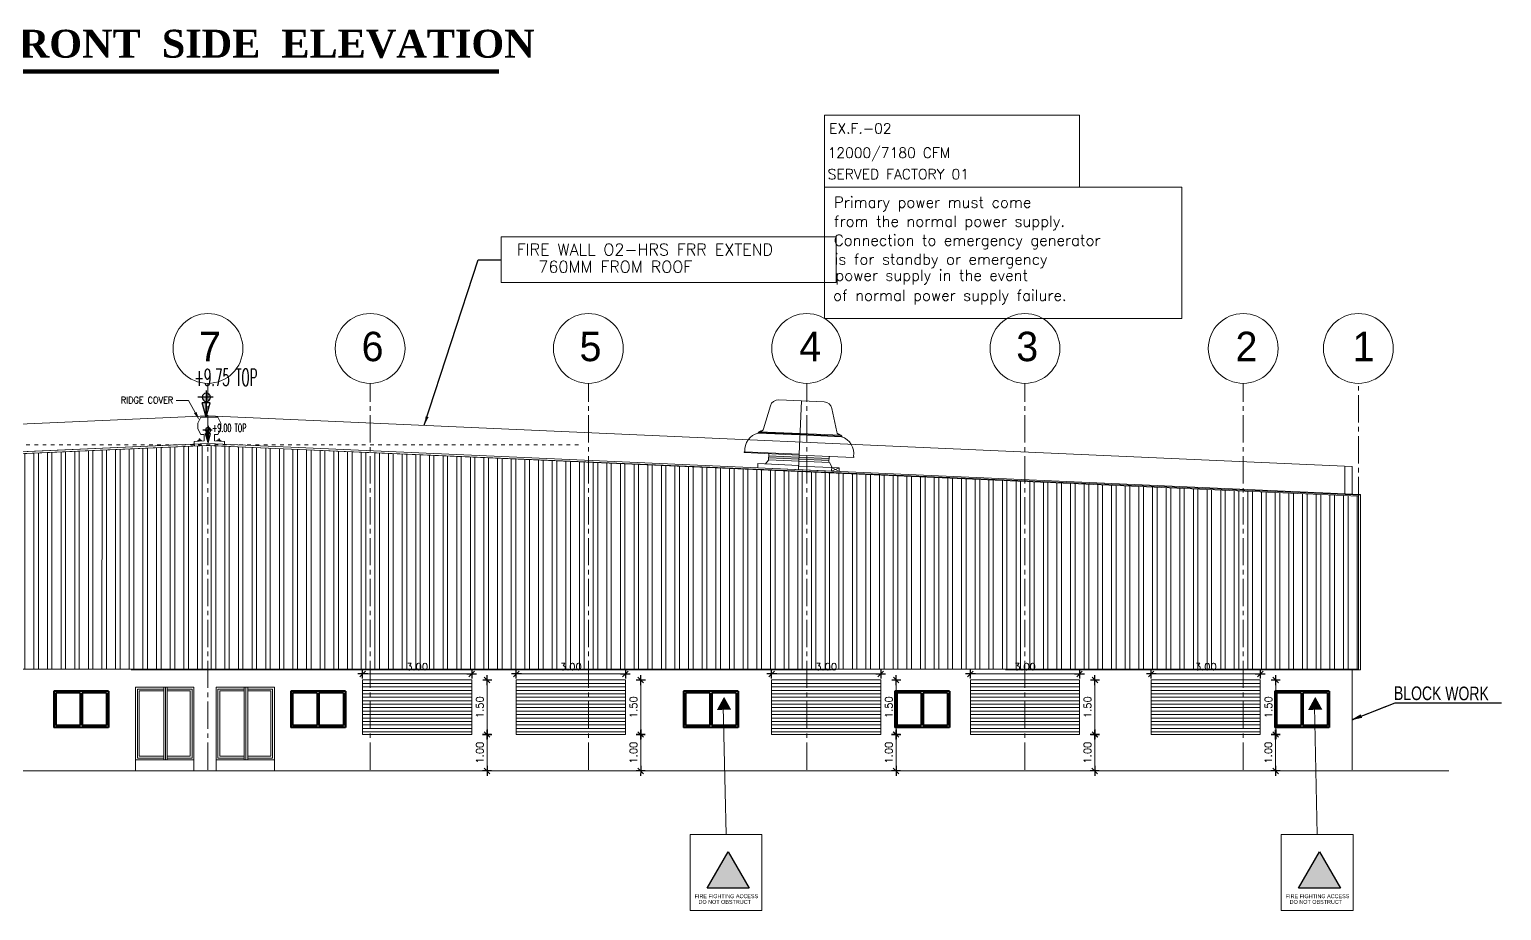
# Model space of a CAD drawing. Header units: inches. Extents: x -68096 to 69834, y -16833 to 17650.
# Drawn here: x 839.97 to 880.43, y -123.83 to -99.59 of the extents above; entities that cross this region are included whole.
import ezdxf

# ---------------------------------------------------------------- set-up
doc = ezdxf.new("R2010")
doc.units = ezdxf.units.IN
doc.header["$MEASUREMENT"] = 0
for name, pattern in [('ACAD_ISO03W100', [30, 12, -18]), ('CENTER2', [1.125, 0.75, -0.125, 0.125, -0.125]), ('DASHED2', [0.375, 0.25, -0.125]), ('DOT2', [0.125, 0, -0.125])]:
    doc.linetypes.add(name, pattern=pattern)
for name, color, linetype in [('-FR-TEXT', 1, 'Continuous'), ('10', 7, 'Continuous'), ('11-FRESH-AIR-TEXT', 4, 'Continuous'), ('4-TEXT-HVAC', 4, 'Continuous'), ('A-TEXT', 3, 'Continuous'), ('AXES', 251, 'CENTER2'), ('DIM', 31, 'Continuous'), ('DIM18', 40, 'Continuous'), ('ELEV', 37, 'Continuous'), ('ELEV-2', 136, 'Continuous'), ('Hatch', 8, 'Continuous'), ('M-DETL-GRPH', 4, 'Continuous'), ('SECLEVEL', 1, 'Continuous'), ('STEEL-COL', 3, 'Continuous'), ('TEXT', 23, 'Continuous')]:
    doc.layers.add(name, color=color, linetype=linetype)
for name, color, linetype, lineweight in [('A-EXISTING-HATCH-10', 8, 'Continuous', 20), ('A-WALLCMU-50', 7, 'Continuous', 50), ('PEN30', 35, 'Continuous', 13), ('WALL', 41, 'Continuous', 40)]:
    doc.layers.add(name, color=color, linetype=linetype, lineweight=lineweight)
doc.styles.add('Browallia', font='')
doc.styles.add('POLE', font='timesbd.ttf', dxfattribs={"height": 0.225})
doc.styles.add('ROMANC', font='romanc', dxfattribs={"height": 0.2})
doc.styles.add('ROMANS', font='romans.shx')
doc.styles.get("Standard").update_dxf_attribs({"font": 'arial.ttf'})
doc.styles.add('STYLE2', font='swisscl.ttf')
doc.styles.add('STYLE6', font='romanc.shx', dxfattribs={"width": 0.6})
doc.styles.add('TXT08', font='SIMPLEX.SHX', dxfattribs={"width": 0.9})
doc.styles.get('Browallia').set_extended_font_data('BrowalliaUPC')
doc.dimstyles.new('100', dxfattribs={"dimtxt": 0.2, "dimasz": 0.035, "dimexe": 0, "dimexo": 0, "dimgap": 0.1, "dimtad": 1, "dimzin": 0, "dimdsep": 46, "dimtxsty": 'ROMANS', "dimblk": 'J2', "dimblk1": 'J2', "dimblk2": 'J2', "dimsah": 1, "dimcen": 0, "dimse1": 1, "dimse2": 1, "dimclrd": 1, "dimclre": 1, "dimclrt": 6, "dimadec": 0, "dimazin": 0, "dimtfac": 0.9, "dimtix": 1, "dimtmove": 2, "dimatfit": 3, "dimldrblk": 'J2', "dimfxl": 1, "dimtolj": 1, "dimtzin": 0, "dimarcsym": 0})
doc.dimstyles.new('JYT', dxfattribs={"dimscale": 0, "dimtxt": 0.2, "dimasz": 0.13, "dimexe": 0.2, "dimexo": 0.05, "dimgap": 0.09, "dimtad": 1, "dimzin": 0, "dimdsep": 46, "dimtxsty": 'ROMANS', "dimblk": 'OBLIQUE', "dimcen": 0.09, "dimclrd": 1, "dimclre": 1, "dimclrt": 2, "dimadec": 0, "dimazin": 0, "dimtfac": 0.72, "dimtix": 1, "dimtofl": 0, "dimtmove": 2, "dimatfit": 3, "dimldrblk": 'OBLIQUE', "dimfxl": 0.2, "dimtolj": 1, "dimtzin": 0, "dimarcsym": 0})
doc.dimstyles.get("Standard").update_dxf_attribs({"dimtxt": 0.18, "dimasz": 0.18, "dimexe": 0.18, "dimexo": 0.0625, "dimgap": 0.09, "dimtad": 0, "dimtih": 1, "dimtoh": 1, "dimdec": 4, "dimzin": 0, "dimdsep": 46, "dimtxsty": 'Standard', "dimcen": 0.09, "dimadec": 0, "dimazin": 0, "dimtfac": 1, "dimtdec": 4, "dimtofl": 0, "dimtmove": 0, "dimatfit": 3, "dimfxl": 1, "dimtolj": 1, "dimtzin": 0, "dimarcsym": 0})

# ---------------------------------------------------------------- blocks, each defined once
blk = doc.blocks.new('FCDFGGFG')
at = {"layer": 'WALL', "color": 4}
for p, q in [((240210.801, 378382.833), (240210.801, 378381.833)), ((240210.801, 378382.833), (240212.301, 378382.833)), ((240212.301, 378382.833), (240212.301, 378381.833)), ((240210.801, 378381.833), (240212.301, 378381.833))]:
    blk.add_line(p, q, dxfattribs=at)
at = {"layer": 'WALL', "color": 1}
for p, q in [((240210.851, 378382.783), (240210.851, 378381.883)), ((240210.851, 378382.783), (240211.526, 378382.783)), ((240211.526, 378382.783), (240211.526, 378381.883)), ((240211.576, 378382.783), (240212.251, 378382.783)), ((240211.576, 378382.783), (240211.576, 378381.883)), ((240212.251, 378382.783), (240212.251, 378381.883)), ((240210.851, 378381.883), (240211.526, 378381.883)), ((240211.576, 378381.883), (240212.251, 378381.883))]:
    blk.add_line(p, q, dxfattribs=at)
blk = doc.blocks.new('A$C243146B1')
at = {"layer": 'SECLEVEL'}
h = blk.add_hatch(color=256, dxfattribs=at)
h.paths.add_polyline_path([(0.116, 0.1), (0.144, 0.1), (0.185, 0.247), (0.116, 0.247)])
h.paths.add_polyline_path([(0.116, 0.273, 0.414214), (0.186, 0.343, 0.006678), (0.186, 0.344), (0.116, 0.344)])
h.paths.add_polyline_path([(0.144, 0.1), (0.116, 0.1), (0.116, 0.05), (0.13, 0.05)])
h.paths.add_polyline_path([(0.116, 0), (0.13, 0.05), (0.116, 0.05)])
h.paths.add_polyline_path([(0.116, 0.413, 0.406412), (0.046, 0.344), (0.116, 0.344)])
for p, q in [((0, 0.344), (0.261, 0.344)), ((0.116, 0.457), (0.116, 0.247)), ((0.116, 0.059), (0.116, 0.259)), ((0.048, 0.247), (0.185, 0.247)), ((0.116, 0), (0.048, 0.247)), ((0.116, 0.247), (0.116, 0)), ((0.116, 0), (0.185, 0.247))]:
    blk.add_line(p, q, dxfattribs=at)
blk.add_circle((0.116, 0.343), 0.07, dxfattribs=at)
blk = doc.blocks.new('_Oblique')
at = {"color": 0, "linetype": 'ByBlock', "lineweight": -2}
blk.add_line((-0.5, -0.5), (0.5, 0.5), dxfattribs=at)
blk = doc.blocks.new('*D236')
at = {"color": 1, "linetype": 'DOT2', "lineweight": -2, "transparency": 16777216}
for p, q in [((240202.276, 378389.639), (240159.566, 378389.639)), ((240179.717, 378380.639), (240159.566, 378380.639))]:
    blk.add_line(p, q, dxfattribs=at)
at = {"color": 1, "lineweight": -2, "transparency": 16777216}
blk.add_line((240159.766, 378389.639), (240159.766, 378380.639), dxfattribs=at)
at = {"layer": 'Defpoints', "color": 0, "transparency": 16777216}
for p in [(240202.326, 378389.639), (240159.766, 378380.639), (240179.767, 378380.639)]:
    blk.add_point(p, dxfattribs=at)
at = {"color": 1, "lineweight": -2, "transparency": 16777216, "xscale": 0.13, "yscale": 0.13, "zscale": 0.13}
for p, rotation in [((240159.766, 378389.639), 90), ((240159.766, 378380.639), 270)]:
    blk.add_blockref('_Oblique', p, dxfattribs=dict(at, rotation=rotation))
at = {"color": 2, "transparency": 16777216, "insert": (240159.576, 378385.139), "char_height": 0.2, "attachment_point": 5, "rotation": 90, "style": 'ROMANS'}
blk.add_mtext('\\A1;9.00', dxfattribs=at)
blk = doc.blocks.new('A$C1A8B6790')
at = {"layer": 'A-EXISTING-HATCH-10'}
h = blk.add_hatch(color=256, dxfattribs=at)
h.dxf.hatch_style = 1
h.paths.add_polyline_path([(750, 1299), (0, 0), (1500, 0)])
at = {"layer": 'ELEV'}
for p, q in [((750, 1299), (0, 0)), ((1500, 0), (750, 1299)), ((0, 0), (1500, 0))]:
    blk.add_line(p, q, dxfattribs=at)
blk = doc.blocks.new('J2')
for p, q in [((-4, 0), (0, 0)), ((-2.2, -2.2), (2.2, 2.2)), ((0, 3.5), (0, -3.6)), ((0, 0), (3.8, 0))]:
    blk.add_line(p, q)
blk = doc.blocks.new('*D303')
at = {"color": 1, "lineweight": -2, "transparency": 16777216}
blk.add_line((893.733, -196.099), (896.663, -196.099), dxfattribs=at)
at = {"layer": 'Defpoints', "color": 0, "transparency": 16777216}
for p in [(896.698, -196.099), (893.698, -196.264), (896.698, -196.264)]:
    blk.add_point(p, dxfattribs=at)
at = {"color": 1, "lineweight": -2, "transparency": 16777216, "xscale": 0.035, "yscale": 0.035, "zscale": 0.035, "rotation": 180}
blk.add_blockref('J2', (893.698, -196.099), dxfattribs=at)
at = {"color": 1, "lineweight": -2, "transparency": 16777216, "xscale": 0.035, "yscale": 0.035, "zscale": 0.035}
blk.add_blockref('J2', (896.698, -196.099), dxfattribs=at)
at = {"color": 6, "lineweight": 0, "transparency": 16777216, "insert": (895.198, -195.899), "char_height": 0.2, "attachment_point": 5, "style": 'ROMANS'}
blk.add_mtext('\\A1;3.00', dxfattribs=at)
blk = doc.blocks.new('*D302')
at = {"color": 1, "lineweight": -2, "transparency": 16777216}
blk.add_line((897.12, -196.299), (897.12, -197.729), dxfattribs=at)
at = {"layer": 'Defpoints', "color": 0, "transparency": 16777216}
for p in [(896.697, -196.264), (896.697, -197.764), (897.12, -197.764)]:
    blk.add_point(p, dxfattribs=at)
at = {"color": 1, "lineweight": -2, "transparency": 16777216, "xscale": 0.035, "yscale": 0.035, "zscale": 0.035}
for p, rotation in [((897.12, -196.264), 90), ((897.12, -197.764), 270)]:
    blk.add_blockref('J2', p, dxfattribs=dict(at, rotation=rotation))
at = {"color": 6, "lineweight": 0, "transparency": 16777216, "insert": (896.92, -197.014), "char_height": 0.2, "attachment_point": 5, "rotation": 90, "style": 'ROMANS'}
blk.add_mtext('\\A1;1.50', dxfattribs=at)
blk = doc.blocks.new('*D301')
at = {"color": 1, "lineweight": -2, "transparency": 16777216}
blk.add_line((897.119, -197.8), (897.117, -198.73), dxfattribs=at)
at = {"layer": 'Defpoints', "color": 0, "transparency": 16777216}
for p in [(896.698, -197.764), (896.697, -198.764), (897.117, -198.765)]:
    blk.add_point(p, dxfattribs=at)
at = {"color": 1, "lineweight": -2, "transparency": 16777216, "xscale": 0.035, "yscale": 0.035, "zscale": 0.035}
for p, rotation in [((897.119, -197.765), 89.92130789602655), ((897.117, -198.765), 269.9213078960266)]:
    blk.add_blockref('J2', p, dxfattribs=dict(at, rotation=rotation))
at = {"color": 6, "lineweight": 0, "transparency": 16777216, "insert": (896.918, -198.264), "char_height": 0.2, "attachment_point": 5, "rotation": 89.9213, "style": 'ROMANS'}
blk.add_mtext('\\A1;1.00', dxfattribs=at)
blk = doc.blocks.new('A$C6945116A')
at = {"layer": 'M-DETL-GRPH', "color": 214, "linetype": 'Continuous', "lineweight": 0}
for p, q in [((-1537, 3851), (-1827, 2692)), ((-1133, 4166), (1133, 4166)), ((0, 4166), (0, 729)), ((1537, 3851), (1827, 2692)), ((-2083, 2465), (0, 2465)), ((-2078, 2500), (0, 2500)), ((-2033, 2534), (0, 2534)), ((2033, 2534), (0, 2534)), ((2078, 2500), (0, 2500)), ((2083, 2465), (0, 2465)), ((2717, 1503), (0, 1503)), ((-1536, 1458), (-2737, 1458)), ((-2035, 901), (-1657, 729)), ((-1657, 901), (-2035, 729)), ((-2035, 901), (0, 901)), ((-2035, 901), (-2035, 729)), ((-1657, 937), (-1657, 729)), ((-1537, 1147), (-1656, 937)), ((0, 1458), (-1537, 1458)), ((1508, 1145), (-1537, 1145)), ((-1507, 1458), (-1507, 1142)), ((-1507, 1354), (0, 1354)), ((-1507, 1250), (0, 1250)), ((2741, 1458), (0, 1458)), ((1508, 1354), (0, 1354)), ((1508, 1250), (0, 1250)), ((2036, 937), (0, 937)), ((1508, 1458), (1508, 1142)), ((1508, 1141), (1655, 937)), ((2036, 937), (2036, 729)), ((-2035, 729), (-1657, 729)), ((2036, 729), (-1657, 729))]:
    blk.add_line(p, q, dxfattribs=at)
for centre, radius, start, end in [((-1133, 3750), 417, 90, 165.96417), ((1133, 3750), 417, 14.03624, 90), ((-1848, 1621), 876, 105.59889, 187.73303), ((-2085, 2482), 17.6, 79.06441, 262.3921), ((-2081, 2482), 17.6, 79.06441, 262.3921), ((-2040, 2493), 41.9, 84.9726, 170.34066), ((-2036, 2493), 41.9, 84.9726, 170.34066), ((-2029, 2743), 208, 270, 345.96376), ((-2029, 2743), 208, 270, 345.96497), ((2029, 2743), 208, 194.03503, 270), ((2036, 2493), 41.9, 9.65934, 95.0274), ((2081, 2482), 17.6, 277.6079, 100.93559), ((1848, 1621), 876, 352.26697, 74.40111), ((-2717, 1476), 27.1, 86.66634, 222.80555), ((2714, 1473), 31, 330.30601, 87.43106)]:
    blk.add_arc(centre, radius, start, end, dxfattribs=at)
for points in [[(-1902, 2534), (-1932, 2622), (-2043, 2534), (-2050, 2555)], [(1902, 2534), (1932, 2622), (2043, 2534), (2050, 2555)], [(0, 1354), (-1507, 1354), (0, 1250), (-1507, 1250)], [(0, 1354), (1508, 1354), (0, 1250), (1508, 1250)]]:
    blk.add_solid(points, dxfattribs=at)
blk = doc.blocks.new('FGFGGG')
dim = blk.add_linear_dim(base=(240159.766, 378380.639), p1=(240202.326, 378389.639), p2=(240179.767, 378380.639), angle=90, dimstyle='JYT', override={"dimscale": 1})
dim.commit()
dim.dimension.update_dxf_attribs({"geometry": '*D236', "text_midpoint": (240159.576, 378385.139)})
blk = doc.blocks.new('OOOO')
at = {"color": 241, "lineweight": 0, "true_color": 0xf7abae}
for p, q in [((893.698, -196.359), (896.698, -196.359)), ((893.698, -196.455), (896.698, -196.455)), ((893.698, -196.55), (896.698, -196.55)), ((893.698, -196.645), (896.698, -196.645)), ((893.698, -196.741), (896.698, -196.741)), ((893.698, -196.836), (896.698, -196.836)), ((893.698, -196.931), (896.698, -196.931)), ((893.698, -197.026), (896.698, -197.026)), ((893.698, -197.122), (896.698, -197.122)), ((893.698, -197.217), (896.698, -197.217)), ((893.698, -197.312), (896.698, -197.312)), ((893.698, -197.408), (896.698, -197.408)), ((893.698, -197.503), (896.698, -197.503)), ((893.698, -197.598), (896.698, -197.598)), ((893.698, -197.694), (896.698, -197.694))]:
    blk.add_line(p, q, dxfattribs=at)
at = {"color": 1, "lineweight": 0}
blk.add_lwpolyline([(893.698, -197.764), (896.698, -197.764), (896.698, -196.264), (893.698, -196.264)], close=True, dxfattribs=at)
for p1, p2, distance, picture, middle in [((893.698, -196.264), (896.698, -196.264), 0.165, '*D303', (895.198, -195.899)), ((896.697, -196.264), (896.697, -197.764), 0.423, '*D302', (896.92, -197.014)), ((896.698, -197.764), (896.697, -198.764), 0.42, '*D301', (896.918, -198.264))]:
    dim = blk.add_aligned_dim(p1=p1, p2=p2, distance=distance, dimstyle='100', dxfattribs=at)
    dim.commit()
    dim.dimension.update_dxf_attribs({"geometry": picture, "text_midpoint": middle})

msp = doc.modelspace()

# ---------------------------------------------------------------- hatches: boundary and pattern name
at = {"layer": 'A-WALLCMU-50', "lineweight": 0, "true_color": 0x636466}
for points in [[(858.86545, -118.30724), (859.06061, -117.94832), (859.25785, -118.30517)], [(875.11557, -118.30724), (875.31073, -117.94832), (875.50797, -118.30517)]]:
    msp.add_hatch(color=251, dxfattribs=at).paths.add_polyline_path(points)
at = {"layer": 'Hatch', "lineweight": 0, "true_color": 0x636466}
h = msp.add_hatch(dxfattribs=at)
h.set_pattern_fill('ANSI32', color=251, angle=45, style=0)
h.set_pattern_definition([(90, (-238469.1637, -378316.4577), (-0.375, 1e-16), []), (90, (-238469.0387, -378316.3327), (-0.375, 1e-16), [])])
h.paths.add_polyline_path([(866.79919, -117.20499), (866.79919, -117.18983), (862.01519, -117.18983), (862.01519, -117.20499), (842.76653, -117.20499), (842.76653, -117.18983), (837.98253, -117.18983), (837.98253, -117.20499), (813.24623, -117.20496), (813.19623, -117.12774), (813.19623, -112.42902), (827.64962, -111.79241), (844.87511, -111.03106), (876.50399, -112.42902), (876.50399, -117.20499)])

# ---------------------------------------------------------------- linework, layer by layer
at = {"color": 251, "lineweight": 0, "true_color": 0x636466}
for p, q in [((843.99815, -109.79659), (844.33826, -109.79659)), ((844.52375, -110.13075), (844.33826, -109.79659)), ((844.87511, -110.98102), (813.19623, -112.38118)), ((844.87511, -110.98102), (876.55399, -112.38118)), ((876.55399, -112.38118), (876.55399, -117.20499)), ((876.32746, -117.20499), (876.32746, -119.95499)), ((843.707, -117.68499), (842.88692, -117.68499)), ((842.88692, -117.68499), (842.88692, -119.68499)), ((843.65688, -119.68499), (843.65688, -117.68499)), ((843.707, -117.68499), (843.707, -119.68499)), ((843.707, -119.68499), (843.707, -117.68499)), ((843.707, -117.68499), (844.48869, -117.68499)), ((843.75711, -119.68499), (843.75711, -117.68499)), ((844.48869, -117.68499), (844.48869, -119.68499)), ((845.91894, -117.68499), (845.09887, -117.68499)), ((845.09887, -117.68499), (845.09887, -119.68499)), ((845.86883, -119.68499), (845.86883, -117.68499)), ((845.91894, -117.68499), (845.91894, -119.68499)), ((845.91894, -119.68499), (845.91894, -117.68499)), ((845.91894, -117.68499), (846.70063, -117.68499)), ((845.96906, -119.68499), (845.96906, -117.68499)), ((846.70063, -117.68499), (846.70063, -119.68499)), ((844.48869, -119.68499), (842.88692, -119.68499)), ((842.88692, -119.68499), (842.88692, -119.98499)), ((844.48869, -119.68499), (844.48869, -119.98499)), ((844.48869, -119.98499), (844.48869, -119.68499)), ((846.70063, -119.68499), (845.09887, -119.68499)), ((845.09887, -119.68499), (845.09887, -119.98499)), ((846.70063, -119.68499), (846.70063, -119.98499)), ((846.70063, -119.98499), (846.70063, -119.68499)), ((876.55399, -119.98499), (805.9742, -119.98499)), ((805.9742, -119.98499), (878.98487, -119.98499))]:
    msp.add_line(p, q, dxfattribs=at)
at = {"linetype": 'ACAD_ISO03W100', "lineweight": 0}
for points in [[(861.82066, -101.949), (868.8338, -101.949), (868.8338, -103.92972), (861.82066, -103.92972)], [(861.82066, -103.92972), (871.6398, -103.92972), (871.6398, -107.5408), (861.82066, -107.5408)]]:
    msp.add_lwpolyline(points, close=True, dxfattribs=at)
at = {"color": 251, "lineweight": 0, "true_color": 0x636466}
for points in [[(813.19623, -117.20499), (813.19623, -112.42902), (844.82511, -111.03106), (876.55399, -112.4051), (876.55399, -117.18107)], [(843.65688, -119.63488), (842.93703, -119.63488), (842.93703, -117.73511), (843.65688, -117.73511)], [(843.75711, -117.73511), (844.43857, -117.73511), (844.43857, -119.63488), (843.75711, -119.63488)], [(845.86883, -119.63488), (845.14898, -119.63488), (845.14898, -117.73511), (845.86883, -117.73511)], [(845.96906, -117.73511), (846.65052, -117.73511), (846.65052, -119.63488), (845.96906, -119.63488)], [(843.65688, -119.58477), (842.98715, -119.58477), (842.98715, -117.78522), (843.65688, -117.78522)], [(843.75711, -117.78522), (844.38846, -117.78522), (844.38846, -119.58477), (843.75711, -119.58477)], [(845.86883, -119.58477), (845.19909, -119.58477), (845.19909, -117.78522), (845.86883, -117.78522)], [(845.96906, -117.78522), (846.60041, -117.78522), (846.60041, -119.58477), (845.96906, -119.58477)]]:
    msp.add_lwpolyline(points, dxfattribs=at)
for points in [[(842.88692, -117.68499), (844.48869, -117.68499), (844.48869, -119.68499), (842.88692, -119.68499)], [(845.09887, -117.68499), (846.70063, -117.68499), (846.70063, -119.68499), (845.09887, -119.68499)]]:
    msp.add_lwpolyline(points, close=True, dxfattribs=at)
msp.add_solid([(844.55835, -110.11154), (844.48915, -110.14995), (844.63898, -110.33833)], dxfattribs=at)
at = {"layer": 'AXES', "color": 251, "lineweight": 0, "true_color": 0x636466}
for p, q in [((844.87413, -119.95499), (844.87413, -109.32674)), ((849.33135, -119.95499), (849.33135, -109.32674)), ((855.33135, -119.95499), (855.33135, -109.32674)), ((861.33135, -119.95499), (861.33135, -109.32674)), ((867.33135, -119.95499), (867.33135, -109.32674)), ((873.33135, -119.95499), (873.33135, -109.32674)), ((876.49565, -114.90137), (876.49565, -109.32674))]:
    msp.add_line(p, q, dxfattribs=at)
at = {"layer": 'AXES', "color": 251, "lineweight": 0, "ltscale": 25, "true_color": 0x636466}
for centre in [(844.87413, -108.36674), (849.33135, -108.36674), (855.33135, -108.36674), (861.33135, -108.36674), (867.33135, -108.36674), (873.33135, -108.36674), (876.49565, -108.36674)]:
    msp.add_circle(centre, 0.96, dxfattribs=at)
at = {"layer": 'DIM', "color": 251, "lineweight": 0, "true_color": 0x636466, "const_width": 0.12}
msp.add_lwpolyline([(852.87655, -100.75048), (832.67819, -100.75048)], dxfattribs=at)
at = {"layer": 'DIM18', "color": 251, "linetype": 'Continuous', "lineweight": 0, "true_color": 0x636466}
for p, q in [((876.12746, -112.36233), (876.12746, -111.60159)), ((876.32746, -112.37117), (876.32746, -111.61043))]:
    msp.add_line(p, q, dxfattribs=at)
msp.add_lwpolyline([(876.32746, -111.61043), (844.87511, -110.22027), (813.42276, -111.61043)], dxfattribs=at)
at = {"layer": 'ELEV', "color": 251, "lineweight": 0, "true_color": 0x636466}
for p, q in [((859.03623, -118.2157), (859.11498, -121.73699, 0)), ((875.28635, -118.2157), (875.3651, -121.73699, 0))]:
    msp.add_line(p, q, dxfattribs=at)
at = {"layer": 'ELEV', "color": 251, "lineweight": 0, "true_color": 0x636466, "elevation": 0}
for points in [[(858.12716, -121.73699), (860.1028, -121.73699), (860.1028, -123.82836), (858.12716, -123.82836)], [(874.37728, -121.73699), (876.35292, -121.73699), (876.35292, -123.82836), (874.37728, -123.82836)]]:
    msp.add_lwpolyline(points, close=True, dxfattribs=at)
at = {"layer": 'Hatch', "color": 251, "lineweight": 0, "true_color": 0x636466}
for p, q in [((842.76653, -117.20499), (862.01519, -117.20499)), ((866.79919, -117.20499), (876.55399, -117.20499))]:
    msp.add_line(p, q, dxfattribs=at)
for points in [[(813.19623, -117.20499), (813.19623, -112.38118), (844.87511, -110.98102), (876.55399, -112.38118), (876.55399, -117.20499), (866.79919, -117.20499)], [(827.64962, -111.79241), (844.87511, -111.03106), (876.50399, -112.42902), (876.50399, -117.20499), (866.79919, -117.20499)], [(862.01519, -117.18983), (836.75034, -117.18983)], [(862.01519, -117.20499), (842.76653, -117.20499)], [(862.01519, -117.20499), (842.76653, -117.20499)], [(876.50399, -117.18983), (860.27006, -117.18983)]]:
    msp.add_lwpolyline(points, dxfattribs=at)
at = {"layer": 'PEN30', "color": 251, "lineweight": 0, "true_color": 0x636466}
msp.add_lwpolyline([(852.93602, -105.29996), (862.14298, -105.29996), (862.14298, -106.55402), (852.93602, -106.55402)], close=True, dxfattribs=at)
at = {"layer": 'STEEL-COL', "color": 251, "linetype": 'Continuous', "lineweight": 0, "true_color": 0x636466}
for p, q in [((844.63335, -110.853), (844.64911, -110.85152)), ((844.63335, -110.853), (844.63632, -110.88452)), ((844.64911, -110.85152), (844.65207, -110.88304)), ((845.17493, -110.85152), (845.17196, -110.88304)), ((845.19068, -110.853), (845.17493, -110.85152)), ((845.19068, -110.853), (845.18772, -110.88452)), ((844.70871, -110.89361), (844.58264, -110.90546)), ((844.58264, -110.90546), (844.58412, -110.92122)), ((844.67571, -110.88082), (844.61268, -110.88674)), ((844.61416, -110.9025), (844.61268, -110.88674)), ((844.67719, -110.89657), (844.67571, -110.88082)), ((845.11385, -110.90937), (845.11533, -110.89361)), ((845.11533, -110.89361), (845.2414, -110.90546)), ((845.14684, -110.89657), (845.14833, -110.88082)), ((845.14833, -110.88082), (845.21136, -110.88674)), ((845.20988, -110.9025), (845.21136, -110.88674)), ((845.2414, -110.90546), (845.23992, -110.92122))]:
    msp.add_line(p, q, dxfattribs=at)
at = {"layer": 'WALL', "color": 251, "lineweight": 0, "true_color": 0x636466}
for p, q in [((844.59545, -110.41748), (844.68251, -110.25919)), ((844.59545, -110.41748), (844.59545, -110.57576)), ((844.68251, -110.25919), (845.14153, -110.25919)), ((845.14153, -110.25919), (844.68251, -110.25919)), ((845.22859, -110.41748), (845.14153, -110.25919)), ((845.22859, -110.41748), (845.22859, -110.57576)), ((844.59545, -110.57576), (844.68251, -110.73404)), ((844.68251, -110.73404), (844.76956, -110.73404)), ((844.76956, -110.73404), (844.76956, -110.90379)), ((845.14153, -110.73404), (845.05447, -110.73404)), ((845.05447, -110.73404), (845.05447, -110.90379)), ((845.22859, -110.57576), (845.14153, -110.73404)), ((844.76956, -110.90379), (844.49235, -110.92985)), ((844.49235, -110.92985), (844.49679, -110.97712)), ((844.49679, -110.97712), (844.50256, -111.04017)), ((845.05447, -110.90379), (845.33169, -110.92985)), ((845.32724, -110.97712), (845.32148, -111.04017)), ((845.33169, -110.92985), (845.32724, -110.97712))]:
    msp.add_line(p, q, dxfattribs=at)

# ---------------------------------------------------------------- block references
at = {"color": 251, "lineweight": 0, "true_color": 0x636466}
msp.add_blockref('FGFGGG', (-239347.21965, -378500.65388), dxfattribs=at)
at = {"color": 251, "lineweight": 0, "true_color": 0x636466, "xscale": -1.606033717791433, "yscale": 1.606033717791433, "zscale": 1.606033717791433}
msp.add_blockref('A$C243146B1', (845.0136, -110.25919), dxfattribs=at)
at = {"color": 251, "lineweight": 0, "true_color": 0x636466, "xscale": -1}
for name, p in [('A$C243146B1', (844.99308, -110.95502)), ('FCDFGGFG', (241052.93975, -378500.62388)), ('FCDFGGFG', (241059.45158, -378500.62388)), ('FCDFGGFG', (241070.24762, -378500.62388)), ('FCDFGGFG', (241076.05618, -378500.62388)), ('FCDFGGFG', (241086.49774, -378500.62388))]:
    msp.add_blockref(name, p, dxfattribs=at)
at = {"color": 1, "lineweight": 0}
for p in [(-44.57222, 78.77956), (-40.3487, 78.77956), (-33.3294, 78.77956), (-27.86672, 78.77956), (-22.89723, 78.77956)]:
    msp.add_blockref('OOOO', p, dxfattribs=at)
at = {"layer": '10', "lineweight": 0, "xscale": -0.0005504587155963303, "yscale": 0.0005504587155963303, "zscale": 0.0005504587155963303, "rotation": 357.4766933826459}
msp.add_blockref('A$C6945116A', (861.08728, -112.09903), dxfattribs=at)
at = {"layer": 'ELEV', "color": 251, "lineweight": 0, "true_color": 0x636466, "xscale": -0.0007695112078004246, "yscale": 0.0007695112078004246, "zscale": 0.0007695112078004246}
for p in [(859.7507, -123.2102), (876.00082, -123.2102)]:
    msp.add_blockref('A$C1A8B6790', p, dxfattribs=at)

# ---------------------------------------------------------------- texts
at = {"layer": '-FR-TEXT', "color": 251, "lineweight": 0, "true_color": 0x636466, "style": 'POLE'}
msp.add_text('FACTORY  FRONT  SIDE  ELEVATION', height=0.768, dxfattribs=at).set_placement((832.65029, -100.36726))
at = {"color": 11, "lineweight": 0, "style": 'ROMANC'}
for s, p in [('power supply in the event', (862.12023, -106.50346)), ('of normal power supply failure.', (862.05982, -107.05597))]:
    msp.add_text(s, height=0.3, dxfattribs=at).set_placement(p)
at = {"color": 251, "lineweight": 0, "true_color": 0x636466, "insert": (843.91751, -109.78665), "char_height": 0.18, "attachment_point": 6, "style": 'TXT08'}
msp.add_mtext('RIDGE COVER', dxfattribs=at)
at = {"layer": '11-FRESH-AIR-TEXT', "color": 4, "lineweight": 0, "style": 'ROMANC'}
for s, p in [('EX.F.-02', (861.94993, -102.45462, 596.51957)), ('SERVED FACTORY 01', (861.90595, -103.71275, 596.51957))]:
    msp.add_text(s, height=0.28, dxfattribs=at).set_placement(p)
at = {"layer": '11-FRESH-AIR-TEXT', "color": 1, "lineweight": 0, "style": 'ROMANC'}
msp.add_text('12000/7180 CFM ', height=0.28, dxfattribs=at).set_placement((861.90595, -103.12302, 596.51957))
at = {"layer": '4-TEXT-HVAC', "color": 11, "linetype": 'DASHED2', "lineweight": 0, "ltscale": 300, "style": 'ROMANC'}
for s, p in [('Primary power must come     ', (862.08026, -104.49482, 0)), ('from the normal power supply.', (862.08026, -105.01689, 0)), ('Connection to emergency generator', (862.08026, -105.53896, 0)), ('is for standby or emergency', (862.10172, -106.06103, 0))]:
    msp.add_text(s, height=0.3, rotation=359.999054, dxfattribs=at).set_placement(p)
at = {"layer": 'A-TEXT', "color": 251, "linetype": 'ByBlock', "lineweight": 0, "true_color": 0x636466, "style": 'Browallia'}
for s, height, p in [('7', 0.81, (844.62833, -108.71635)), ('6', 0.81, (849.09741, -108.71635)), ('5', 0.81, (855.08725, -108.71635)), ('4', 0.81, (861.12788, -108.71635)), ('3', 0.81, (867.09233, -108.71635)), ('2', 0.81, (873.11941, -108.71635)), ('1', 0.81, (876.33619, -108.71635)), ('FIRE FIGHTING ACCESS', 0.108, (858.25076, -123.48739, 0)), ('FIRE FIGHTING ACCESS', 0.108, (874.50088, -123.48739, 0)), ('DO NOT OBSTRUCT', 0.108, (858.3576, -123.64329, 0)), ('DO NOT OBSTRUCT', 0.108, (874.60772, -123.64329, 0))]:
    msp.add_text(s, height=height, dxfattribs=at).set_placement(p)
at = {"layer": 'DIM18', "color": 251, "linetype": 'Continuous', "lineweight": 0, "true_color": 0x636466, "style": 'ROMANS'}
for s, p in [('FIRE WALL O2-HRS FRR EXTEND', (853.36033, -105.80659)), ('760MM FROM ROOF', (853.95977, -106.27856))]:
    msp.add_text(s, height=0.32, dxfattribs=at).set_placement(p)
at = {"layer": 'SECLEVEL', "color": 251, "lineweight": 0, "true_color": 0x636466, "style": 'STYLE6', "width": 0.5}
for s, height, p in [('+9.75 TOP', 0.472133, (844.50067, -109.3981)), ('+9.00 TOP', 0.22, (844.99055, -110.66293))]:
    msp.add_text(s, height=height, dxfattribs=at).set_placement(p)
at = {"layer": 'TEXT', "color": 251, "lineweight": 0, "true_color": 0x636466, "style": 'STYLE2'}
msp.add_text('BLOCK WORK', height=0.375, rotation=359.754206, dxfattribs=at).set_placement((877.47406, -118.03509))

# ---------------------------------------------------------------- leaders
at = {"layer": 'DIM18', "color": 251, "linetype": 'Continuous', "lineweight": 0, "true_color": 0x636466}
msp.add_leader([(850.8204, -110.48064), (852.30406, -105.92699), (852.93602, -105.92699)], dimstyle='Standard', override={"dimscale": 1, "dimasz": 0.25, "dimexe": 0.12, "dimexo": 0.5, "dimclrd": 1}, dxfattribs=at)
at = {"layer": 'ELEV-2', "color": 251, "lineweight": 0, "true_color": 0x636466}
msp.add_leader([(876.3413, -118.56988), (877.50818, -118.11398), (880.43191, -118.11398)], dimstyle='Standard', override={"dimasz": 0.25, "dimgap": 0.09, "dimtad": 0, "dimldrblk": 'Open'}, dxfattribs=at)

doc.saveas('drawing.dxf')
